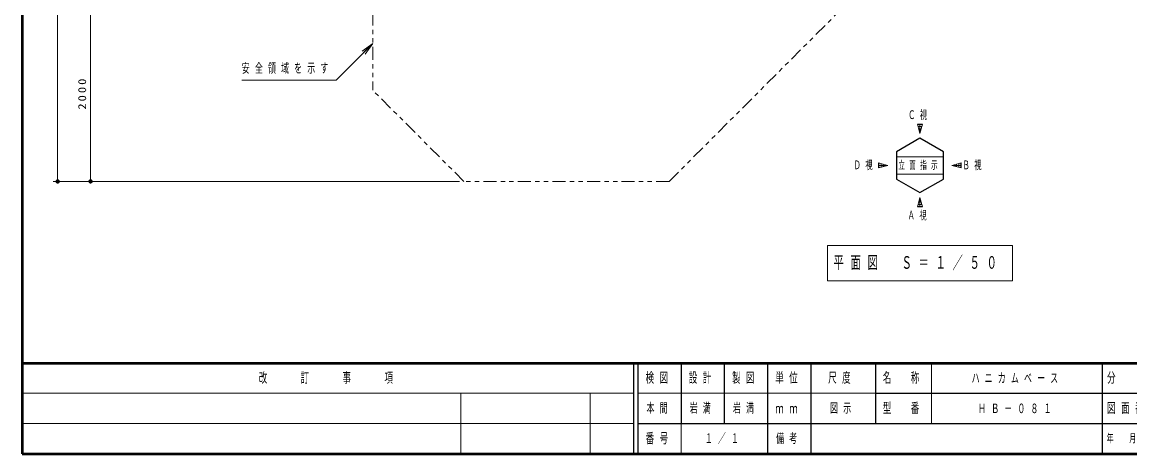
# Model space of a CAD drawing. Units: millimetres on the paper, scale 1:50. Extents: x -385 to 840, y 0 to 267.
# Drawn here: x -385 to -128.6, y 0 to 99.8 of the extents above; entities that cross this region are included whole.
import ezdxf

# ---------------------------------------------------------------- set-up
doc = ezdxf.new("R2010")
doc.units = ezdxf.units.MM
doc.linetypes.add('USER3', pattern=[8, 3, -1, 1, -1, 1, -1])
doc.layers.add('1_50', color=7, linetype='Continuous', lineweight=25)
doc.layers.add('LY_3', color=7, linetype='Continuous', lineweight=13)
doc.layers.add('LY_4', color=7, linetype='Continuous')
doc.styles.add('ＭＳ ゴシック', font='')
doc.styles.get('ＭＳ ゴシック').set_extended_font_data('MS Gothic')

# ---------------------------------------------------------------- blocks, each defined once
blk = doc.blocks.new('filled_dot')
at = {"color": 0, "linetype": 'Continuous', "lineweight": -2, "const_width": 1.25}
blk.add_lwpolyline([(-0.625, 0, 1), (0.625, 0, 1)], format="xyb", close=True, dxfattribs=at)

msp = doc.modelspace()

# ---------------------------------------------------------------- linework, layer by layer
at = {"layer": '1_50', "lineweight": 13}
for p, q in [((-376.786, 62.998), (-376.786, 225.262)), ((-369.17, 62.998), (-369.17, 102.998)), ((-306.325, 93.145), (-303.849, 94.911)), ((-303.849, 94.911), (-305.972, 92.791)), ((-303.849, 94.911), (-305.618, 92.437)), ((-176.643, 76.233), (-177.801, 76.233)), ((-177.222, 74.073), (-177.801, 76.233)), ((-177.789, 76.187), (-176.656, 76.187)), ((-177.722, 75.939), (-177.722, 76.233)), ((-177.655, 75.687), (-176.79, 75.687)), ((-177.521, 75.187), (-176.924, 75.187)), ((-177.387, 74.687), (-177.058, 74.687)), ((-176.643, 76.233), (-177.222, 74.073)), ((-177.222, 74.073), (-177.222, 76.233)), ((-176.722, 75.939), (-176.722, 76.233)), ((-177.253, 74.187), (-177.191, 74.187)), ((-186.768, 66.108), (-186.768, 67.266)), ((-184.608, 66.687), (-186.768, 67.266)), ((-186.768, 67.187), (-186.474, 67.187)), ((-186.768, 66.108), (-184.608, 66.687)), ((-186.768, 66.687), (-184.608, 66.687)), ((-186.722, 66.121), (-186.722, 67.254)), ((-186.222, 66.255), (-186.222, 67.12)), ((-185.722, 66.389), (-185.722, 66.986)), ((-185.222, 66.523), (-185.222, 66.852)), ((-184.722, 66.657), (-184.722, 66.718)), ((-182.651, 68.687), (-171.793, 68.687)), ((-169.837, 66.687), (-167.677, 67.266)), ((-167.677, 66.108), (-169.837, 66.687)), ((-169.837, 66.687), (-167.677, 66.687)), ((-169.722, 66.657), (-169.722, 66.718)), ((-169.222, 66.523), (-169.222, 66.852)), ((-168.722, 66.389), (-168.722, 66.986)), ((-168.222, 66.255), (-168.222, 67.12)), ((-167.97, 67.187), (-167.677, 67.187)), ((-167.722, 66.121), (-167.722, 67.254)), ((-167.677, 66.108), (-167.677, 67.266)), ((-186.768, 66.187), (-186.474, 66.187)), ((-182.651, 64.687), (-171.793, 64.687)), ((-167.97, 66.187), (-167.677, 66.187)), ((-283.761, 62.998), (-377.786, 62.998)), ((-177.801, 57.142), (-177.222, 59.302)), ((-177.253, 59.187), (-177.192, 59.187)), ((-177.222, 59.302), (-176.643, 57.142)), ((-177.222, 57.142), (-177.222, 59.301)), ((-177.801, 57.142), (-176.643, 57.142)), ((-177.789, 57.187), (-176.656, 57.187)), ((-177.722, 57.142), (-177.722, 57.435)), ((-177.655, 57.687), (-176.79, 57.687)), ((-177.521, 58.187), (-176.924, 58.187)), ((-177.387, 58.687), (-177.058, 58.687)), ((-176.722, 57.142), (-176.722, 57.436)), ((-198.622, 48.156), (-198.622, 40.023)), ((-155.822, 48.156), (-198.622, 48.156)), ((-155.822, 40.023), (-155.822, 48.156)), ((-198.622, 40.023), (-155.822, 40.023))]:
    msp.add_line(p, q, dxfattribs=at)
at = {"layer": '1_50', "linetype": 'USER3', "lineweight": 13}
for p, q in [((-235.246, 62.998), (-173.246, 124.998)), ((-303.849, 118.092), (-303.849, 84.086)), ((-282.761, 62.998), (-303.849, 84.086)), ((-235.246, 62.998), (-282.761, 62.998))]:
    msp.add_line(p, q, dxfattribs=at)
at = {"layer": '1_50'}
for p, q in [((-177.222, 72.973), (-182.666, 69.83)), ((-171.779, 69.83), (-177.222, 72.973)), ((-182.666, 69.83), (-182.666, 63.544)), ((-171.779, 63.544), (-171.779, 69.83)), ((-182.666, 63.544), (-177.222, 60.402)), ((-177.222, 60.402), (-171.779, 63.544))]:
    msp.add_line(p, q, dxfattribs=at)
at = {"layer": '1_50', "lineweight": 13}
msp.add_lwpolyline([(-303.849, 94.911), (-312.318, 86.452), (-334.162, 86.452)], dxfattribs=at)
at = {"layer": 'LY_3', "lineweight": 50}
for p, q in [((-385, 267), (-385, 0)), ((-385, 21), (0, 21)), ((-385, 0), (0, 0))]:
    msp.add_line(p, q, dxfattribs=at)
at = {"layer": 'LY_3', "color": 211, "lineweight": 25}
for p, q in [((-243.5, 21), (-243.5, 0)), ((-242.5, 21), (-242.5, 0)), ((-232.5, 21), (-232.5, 7)), ((-222.5, 21), (-222.5, 7)), ((-212.5, 21), (-212.5, 0)), ((-202.5, 21), (-202.5, 7)), ((-187.5, 21), (-187.5, 7)), ((-135, 21), (-135, 0)), ((-187.5, 14), (-70, 14)), ((-242.5, 7), (0, 7))]:
    msp.add_line(p, q, dxfattribs=at)
at = {"layer": 'LY_3'}
for p, q in [((-174.5, 21), (-174.5, 7)), ((-385, 14), (-243.5, 14)), ((-283.5, 14), (-283.5, 0)), ((-253.5, 14), (-253.5, 0)), ((-242.5, 14), (-187.5, 14)), ((-385, 7), (-243.5, 7)), ((-232.5, 7), (-232.5, 0))]:
    msp.add_line(p, q, dxfattribs=at)
at = {"layer": 'LY_3', "lineweight": 25}
msp.add_line((-202.5, 7), (-202.5, 0), dxfattribs=at)

# ---------------------------------------------------------------- block references
at = {"layer": '1_50', "lineweight": 13, "xscale": 0.4, "yscale": 0.4, "rotation": 90}
for p in [(-376.786, 62.998), (-369.17, 62.998)]:
    msp.add_blockref('filled_dot', p, dxfattribs=at)

# ---------------------------------------------------------------- texts
at = {"layer": '1_50', "style": 'ＭＳ ゴシック'}
for s, insert, char_height, attachment_point in [('\\T1.64;\\W0.6;安全領域を示す', (-334.162, 89.102), 2.199, 4), ('\\T1.64;\\W0.6;Ｃ視', (-177.222, 78.293), 1.979, 5), ('\\T1.64;\\W0.6;Ｄ視', (-189.828, 66.687), 1.979, 5), ('\\T1.64;\\W0.6;立面指示', (-182.222, 66.687), 1.833, 4), ('\\T1.64;\\W0.6;Ｂ視', (-164.617, 66.687), 1.979, 5), ('\\T1.64;\\W0.6;Ａ視', (-177.322, 55.082), 1.979, 5), ('\\T1.64;\\W0.6;平面図\u3000Ｓ＝１／５０', (-197.222, 44.09), 2.933, 4)]:
    msp.add_mtext(s, dxfattribs=dict(at, insert=insert, char_height=char_height, attachment_point=attachment_point))
at = {"layer": '1_50', "insert": (-370.17, 83.421), "char_height": 1.833, "attachment_point": 8, "rotation": 90, "style": 'ＭＳ ゴシック'}
msp.add_mtext('\\T1.33;\\W1.15;2000', dxfattribs=at)
at = {"layer": 'LY_3', "color": 4, "attachment_point": 4, "style": 'ＭＳ ゴシック'}
for s, insert, char_height in [('\\T1.64;\\W0.6;改\u3000\u3000訂\u3000\u3000事\u3000\u3000項', (-330.25, 17.5), 2.346), ('\\T1.64;\\W0.6;検図', (-240.7, 17.5), 2.346), ('\\T1.64;\\W0.6;設計', (-230.7, 17.5), 2.346), ('\\T1.64;\\W0.6;製図', (-220.7, 17.5), 2.346), ('\\T1.64;\\W0.6;単位', (-210.7, 17.5), 2.346), ('\\T1.64;\\W0.6;尺度', (-198.45, 17.5), 2.346), ('\\T1.64;\\W0.6;名\u3000称', (-185.8, 17.5), 2.346), ('\\T1.64;\\W0.6;分\u3000\u3000類', (-133.9, 17.5), 2.346), ('\\T1.64;\\W0.6;ｍｍ', (-210.7, 10.5), 2.346), ('\\T1.64;\\W0.6;型\u3000番', (-185.8, 10.5), 2.346), ('\\T1.64;\\W0.6;図面番号', (-133.9, 10.5), 2.346), ('\\T1.64;\\W0.6;番号', (-240.7, 3.5), 2.346), ('\\T1.64;\\W0.6;備考', (-210.5, 3.5), 2.199), ('\\T1.64;\\W0.6;年\u3000月\u3000日', (-134, 3.5), 1.906)]:
    msp.add_mtext(s, dxfattribs=dict(at, insert=insert, char_height=char_height))
at = {"layer": 'LY_4', "char_height": 2.199, "attachment_point": 4, "style": 'ＭＳ ゴシック'}
for s, insert in [('\\T1.64;\\W0.6;ハニカムベース', (-165.25, 17.5)), ('\\T1.64;\\W0.6;本間', (-240.5, 10.5)), ('\\T1.64;\\W0.6;岩満', (-230.5, 10.5)), ('\\T1.64;\\W0.6;岩満', (-220.5, 10.5)), ('\\T1.64;\\W0.6;図示', (-198, 10.5)), ('\\T1.64;\\W0.6;ＨＢ－０８１', (-163.75, 10.5)), ('\\T1.64;\\W0.6;１／１', (-227, 3.5))]:
    msp.add_mtext(s, dxfattribs=dict(at, insert=insert))

doc.saveas('drawing.dxf')
